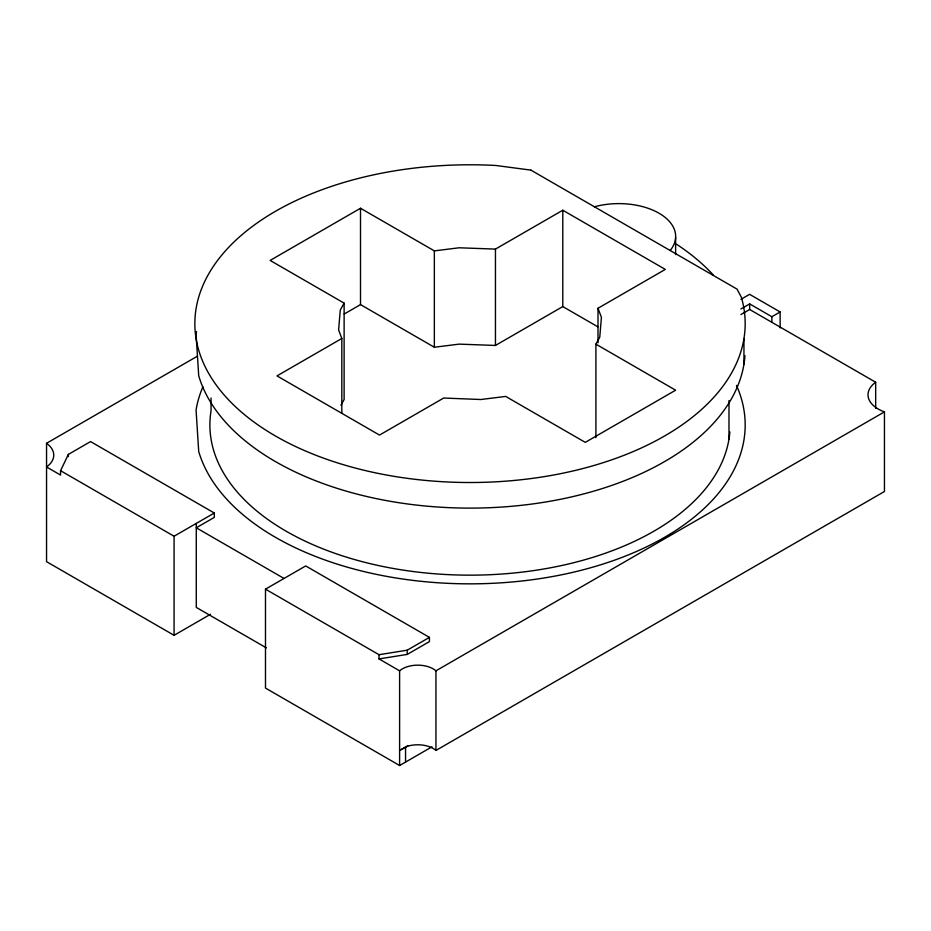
<?xml version="1.0" encoding="UTF-8"?>
<svg xmlns="http://www.w3.org/2000/svg" width="931" height="931" viewBox="0 0 931 931"><rect width="100%" height="100%" fill="white"/><g stroke="black" fill="none" stroke-linecap="round" stroke-linejoin="round"><path stroke-width="1.4" d="M197.477 356.154L46.55 443.284A32.829 18.957 0 0 1 46.55 466.978L60.562 475.066L60.562 470.69L68.37 454.398L90.563 441.585L214.293 513.016L214.293 517.392L196.278 527.796L283.932 578.395M598.005 342.771L598.005 308.266L665.293 269.408L562.79 210.231L495.455 249.101L459.158 247.786L434.346 250.881L360.506 208.253L270.141 260.424L344.121 303.134L340.269 310.07L338.605 329.911L341.817 338.477L341.817 413.259M340.921 405.264L344.121 399.492L344.121 303.134M595.91 437.64L595.91 344.156L599.75 337.231L601.426 317.39L598.005 308.266M265.486 589.16L379.01 654.702L379.01 658.915L407.231 654.412L429.435 641.599L429.435 637.374L305.705 565.943L265.486 589.16L265.486 688.079L399.608 765.515L431.961 746.825M344.191 314.026L360.506 304.612L434.346 347.24L459.158 344.133L495.455 345.448L562.79 306.578L597.795 326.781M341.817 338.477L276.996 375.903L379.511 435.08L443.68 398.037L480.862 399.515L505.684 396.42L585.273 442.365L675.627 390.194L595.91 344.156M60.562 470.69L174.074 536.233L214.293 513.016M740.983 299.293L749.595 294.324L780.131 311.955L780.131 327.945M46.55 443.284L46.55 561.672L174.074 635.303L210.499 614.274M740.936 308.952L749.664 303.913L771.869 316.726L780.131 311.955M740.936 314.538L749.664 309.488L875.675 382.245A34.773 20.075 0 0 0 884.45 411.874L884.45 491.498L435.952 750.433A21.762 12.569 0 0 0 407.464 746.278L399.608 750.433L408.069 745.545M379.01 654.702L407.231 650.187L429.435 637.374M379.01 658.915L399.608 670.82A21.762 12.569 0 0 1 435.952 670.82L884.45 411.874M266.394 647.895L196.278 607.408L196.278 523.42M875.675 382.245L875.675 408.302M771.869 316.726L771.869 322.312M749.664 303.913L749.664 309.488M743.95 338.593L743.95 364.196M728.985 400.528L728.985 439.106M675.627 237.545L675.627 254.605M562.79 210.231L562.79 306.578M495.455 249.101L495.455 345.448M435.952 670.82L435.952 750.433M434.346 250.881L434.346 347.24M407.231 650.187L407.231 654.412M405.555 746.999L405.555 762.07M399.608 670.82L399.608 765.515M360.506 208.253L360.506 304.612M211.046 397.991L211.046 410.85A260.121 150.182 0 0 0 451.791 574.788A260.121 150.182 0 0 0 729.857 431.879M174.074 536.233L174.074 635.303M68.37 454.398L68.37 456.586M594.42 206.787A56.849 32.818 0 0 1 659.008 213.222A56.849 32.818 0 0 1 670.157 250.509M736.502 385.399A275.157 158.864 0 0 1 527.295 580.362A275.157 158.864 0 0 1 198.71 451.477L196.069 410.036A275.157 158.864 0 0 1 202.911 386.807M744.951 355.654A275.157 158.864 0 0 1 487.507 507.791A275.157 158.864 0 0 1 198.71 375.74L196.069 334.299A275.157 158.864 0 0 1 196.557 331.564M676.5 244.236A275.157 158.864 0 0 1 713.146 274.866M530.903 170.117L495.897 165.485A275.157 158.864 0 0 0 194.858 322.545A275.157 158.864 0 0 0 492.092 482.002A275.157 158.864 0 0 0 741.32 297.152L737.049 289.134L530.903 170.117"/></g></svg>
